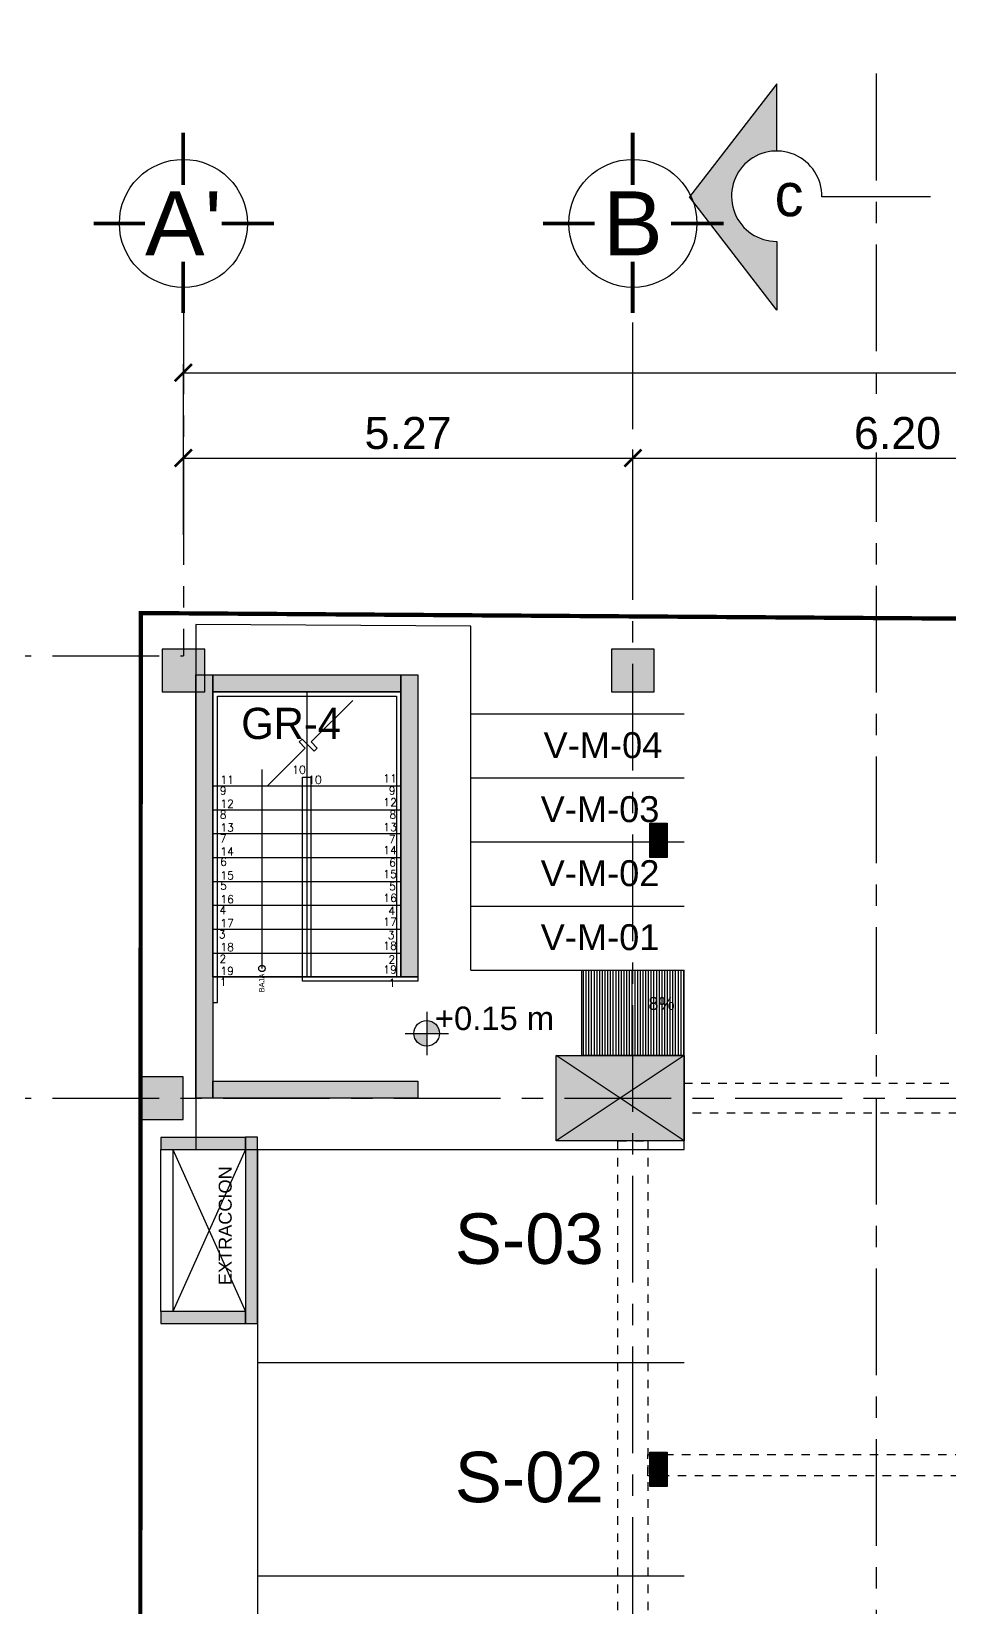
# Model space of a CAD drawing. Header units: metres. Extents: x -598 to 357, y -242 to 574.
# Drawn here: x -318.23 to -307.47, y 449.03 to 467.49 of the extents above; entities that cross this region are included whole.
import ezdxf
from ezdxf.enums import TextEntityAlignment as Align

# ---------------------------------------------------------------- set-up
doc = ezdxf.new("R2010")
doc.units = ezdxf.units.M
doc.header["$PDMODE"] = 3
for name, pattern in [('xref_Nivel PB$0$CENTERX2', [4, 2.5, -0.5, 0.5, -0.5]), ('xref_Nivel PB$0$HIDDEN2', [0.1875, 0.125, -0.0625]), ('xref_Nivel PB$0$PHANTOM', [63.5, 31.75, -6.35, 6.35, -6.35, 6.35, -6.35]), ('Zxref_Eje_Pb$0$HIDDEN2', [0.1875, 0.125, -0.0625]), ('Zxref_Eje_Pb$0$ZXREF-EJES NTECH$0$XREF-EJES$0$CENTERX2', [4, 2.5, -0.5, 0.5, -0.5])]:
    doc.linetypes.add(name, pattern=pattern)
doc.layers.add('Muro Mamspoteria', color=5, linetype='Continuous', lineweight=9)
for name, color, linetype in [('xref_Nivel PB$0$B-baranda', 2, 'Continuous'), ('xref_Nivel PB$0$B-bordillo', 1, 'Continuous'), ('xref_Nivel PB$0$C-corte', 240, 'xref_Nivel PB$0$PHANTOM'), ('xref_Nivel PB$0$D-ducto', 2, 'Continuous'), ('xref_Nivel PB$0$G-gradas texto', 8, 'Continuous'), ('xref_Nivel PB$0$H-hatch mamposteria', 8, 'Continuous'), ('xref_Nivel PB$0$M-muro mamposteria', 5, 'Continuous'), ('xref_Nivel PB$0$N-nivel', 2, 'Continuous'), ('xref_Nivel PB$0$P-parqueo', 8, 'Continuous'), ('xref_Nivel PB$0$R-rampa', 1, 'Continuous'), ('xref_Nivel PB$0$R-rejilla', 1, 'Continuous'), ('xref_Nivel PB$0$T-texto', 2, 'Continuous'), ('xref_Nivel PB$0$Z-XREF', 7, 'Continuous'), ('xref_Nivel TIPICO$0$X-XREF', 7, 'Continuous'), ('Zxref_Eje_Pb$0$EJE-Columna', 4, 'Continuous'), ('Zxref_Eje_Pb$0$EJE-cota', 1, 'Continuous'), ('Zxref_Eje_Pb$0$EJE-Linea', 8, 'Continuous'), ('Zxref_Eje_Pb$0$EJE-Viga', 8, 'Zxref_Eje_Pb$0$HIDDEN2'), ('Zxref_Eje_Pb$0$EJE_POLIGONO', 6, 'Continuous'), ('ZXREF_GRADAS_Sx$0$GRADAS', 1, 'Continuous'), ('ZXREF_GRADAS_Sx$0$GRADAS T', 8, 'Continuous')]:
    doc.layers.add(name, color=color, linetype=linetype)
doc.styles.add('xref_Nivel PB$0$Century Gothic_5', font='GOTHIC.TTF', dxfattribs={"height": 0.0018})
doc.styles.add('xref_Nivel PB$0$E-DIM', font='romans.shx')
doc.styles.add('xref_Nivel PB$0$LETRA ATRIO', font='bgothl.ttf')
doc.styles.add('xref_Nivel PB$0$Standard', font='arial.ttf')
doc.styles.add('xref_Nivel PB$0$TS', font='arial.ttf')
doc.styles.add('Zxref_Eje_Pb$0$Standard', font='arial.ttf')
doc.styles.add('Zxref_Eje_Pb$0$TITULOS', font='X-HLVB1O', dxfattribs={"oblique": 5})
doc.styles.add('ZXREF_GRADAS_Sx$0$E-DIM', font='romans.shx')
doc.dimstyles.new('Zxref_Eje_Pb$0$EJE', dxfattribs={"dimtxt": 0.375, "dimasz": 0.2, "dimexe": 0.1, "dimexo": 0.1, "dimgap": 0.1, "dimtad": 1, "dimzin": 0, "dimdsep": 46, "dimtxsty": 'Zxref_Eje_Pb$0$Standard', "dimblk": 'Zxref_Eje_Pb$0$_ArchTick', "dimcen": 0.1, "dimclrd": 256, "dimclre": 256, "dimclrt": 2, "dimaunit": 1, "dimadec": 3, "dimazin": 0, "dimtfac": 1, "dimtix": 1, "dimtmove": 2, "dimatfit": 3, "dimldrblk": 'Zxref_Eje_Pb$0$_ArchTick', "dimfxl": 0.2, "dimtfill": 1, "dimtolj": 1, "dimtzin": 0, "dimarcsym": 1})

# ---------------------------------------------------------------- blocks, each defined once
blk = doc.blocks.new('*U222')
at = {"layer": 'xref_Nivel PB$0$H-hatch mamposteria', "transparency": 33554585}
h = blk.add_hatch(color=256, dxfattribs=at)
h.dxf.hatch_style = 1
h.paths.add_polyline_path([(990, 0), (990, 140), (0, 140), (0, 0)])
at = {"layer": 'xref_Nivel PB$0$M-muro mamposteria'}
blk.add_lwpolyline([(990, 0), (0, 0), (0, 140), (990, 140), (990, 0)], dxfattribs=at)
blk = doc.blocks.new('xref_Nivel PB$0$A$C4BC07CF4')
at = {"layer": 'xref_Nivel PB$0$C-corte'}
blk.add_hatch(color=256, dxfattribs=at).paths.add_polyline_path([(0.2353, 0.5891), (0.2353, 0.2315, -1), (0.2353, -0.239), (0.2353, -0.5891), (0.6892, 0)])
for p, q in [((0.2353, 0.5891), (0.6892, 0)), ((0.2353, 0.2315), (0.2353, 0.5891)), ((-0.5658, 0), (0, 0)), ((0.2353, -0.5891), (0.6892, 0)), ((0.2353, -0.239), (0.2353, -0.5891))]:
    blk.add_line(p, q, dxfattribs=at)
blk.add_arc((0.2353, -0.0037), 0.2353, 179.08725, 90, dxfattribs=at)
blk = doc.blocks.new('*U31')
at = {"layer": 'xref_Nivel PB$0$H-hatch mamposteria', "transparency": 33554585}
h = blk.add_hatch(color=256, dxfattribs=at)
h.dxf.hatch_style = 1
h.paths.add_polyline_path([(3540, 0), (3540, 200), (0, 200), (0, 0)])
at = {"layer": 'xref_Nivel PB$0$M-muro mamposteria'}
blk.add_lwpolyline([(3540, 0), (0, 0), (0, 200), (3540, 200), (3540, 0)], dxfattribs=at)
blk = doc.blocks.new('*U32')
at = {"layer": 'xref_Nivel PB$0$H-hatch mamposteria', "transparency": 33554585}
h = blk.add_hatch(color=256, dxfattribs=at)
h.dxf.hatch_style = 1
h.paths.add_polyline_path([(4960, 0), (4960, 200), (0, 200), (0, 0)])
at = {"layer": 'xref_Nivel PB$0$M-muro mamposteria'}
blk.add_lwpolyline([(4960, 0), (0, 0), (0, 200), (4960, 200), (4960, 0)], dxfattribs=at)
blk = doc.blocks.new('*U30')
at = {"layer": 'xref_Nivel PB$0$H-hatch mamposteria', "transparency": 33554585}
h = blk.add_hatch(color=256, dxfattribs=at)
h.dxf.hatch_style = 1
h.paths.add_polyline_path([(2200, 0), (2200, 200), (0, 200), (0, 0)])
at = {"layer": 'xref_Nivel PB$0$M-muro mamposteria'}
blk.add_lwpolyline([(2200, 0), (0, 0), (0, 200), (2200, 200), (2200, 0)], dxfattribs=at)
blk = doc.blocks.new('*U33')
at = {"layer": 'xref_Nivel PB$0$H-hatch mamposteria', "transparency": 33554585}
h = blk.add_hatch(color=256, dxfattribs=at)
h.dxf.hatch_style = 1
h.paths.add_polyline_path([(2400, 0), (2400, 200), (0, 200), (0, 0)])
at = {"layer": 'xref_Nivel PB$0$M-muro mamposteria'}
blk.add_lwpolyline([(2400, 0), (0, 0), (0, 200), (2400, 200), (2400, 0)], dxfattribs=at)
blk = doc.blocks.new('xref_Nivel PB$0$FLECH')
at = {"layer": 'xref_Nivel PB$0$T-texto'}
blk.add_lwpolyline([(0, 0.661, 0, 0.1, 0), (0, 0.561, 0, 0, 0), (0, 0, 0, 0, 0)], format="xyseb", dxfattribs=at)
blk = doc.blocks.new('*U61')
at = {"layer": 'xref_Nivel PB$0$H-hatch mamposteria', "transparency": 33554585}
h = blk.add_hatch(color=256, dxfattribs=at)
h.dxf.hatch_style = 1
h.paths.add_polyline_path([(2180, 0), (2180, 140), (0, 140), (0, 0)])
at = {"layer": 'xref_Nivel PB$0$M-muro mamposteria'}
blk.add_lwpolyline([(2180, 0), (0, 0), (0, 140), (2180, 140), (2180, 0)], dxfattribs=at)
blk = doc.blocks.new('Zxref_Eje_Pb$0$C-2')
at = {"layer": 'Zxref_Eje_Pb$0$EJE-Columna', "transparency": 33554559}
h = blk.add_hatch(color=8, dxfattribs=at)
h.dxf.hatch_style = 1
h.paths.add_polyline_path([(-0.25, 0.25), (0.25, 0.25), (0.25, -0.25), (-0.25, -0.25)])
at = {"layer": 'Zxref_Eje_Pb$0$EJE-Columna'}
blk.add_lwpolyline([(0.25, 0.25), (-0.25, 0.25), (-0.25, -0.25), (0.25, -0.25)], close=True, dxfattribs=at)
blk = doc.blocks.new('Zxref_Eje_Pb$0$_ArchTick')
at = {"color": 0, "linetype": 'ByBlock', "const_width": 0.15}
blk.add_lwpolyline([(-0.5, -0.5), (0.5, 0.5)], dxfattribs=at)
blk = doc.blocks.new('*D186')
at = {"layer": 'Defpoints', "color": 0, "transparency": 16777216}
for p in [(48.331, 65.229), (43.064, 64.229), (48.331, 64.229)]:
    blk.add_point(p, dxfattribs=at)
at = {"layer": 'Zxref_Eje_Pb$0$EJE-cota', "lineweight": -2, "transparency": 16777216}
for p, q in [((43.064, 64.329), (43.064, 65.329)), ((43.064, 65.229), (48.331, 65.229)), ((48.331, 64.329), (48.331, 65.329))]:
    blk.add_line(p, q, dxfattribs=at)
at = {"layer": 'Zxref_Eje_Pb$0$EJE-cota', "lineweight": -2, "transparency": 16777216, "xscale": 0.2, "yscale": 0.2, "zscale": 0.2, "rotation": 180}
blk.add_blockref('Zxref_Eje_Pb$0$_ArchTick', (43.064, 65.229), dxfattribs=at)
at = {"layer": 'Zxref_Eje_Pb$0$EJE-cota', "lineweight": -2, "transparency": 16777216, "xscale": 0.2, "yscale": 0.2, "zscale": 0.2}
blk.add_blockref('Zxref_Eje_Pb$0$_ArchTick', (48.331, 65.229), dxfattribs=at)
at = {"layer": 'Zxref_Eje_Pb$0$EJE-cota', "color": 2, "transparency": 16777216, "insert": (45.697, 65.52), "char_height": 0.375, "attachment_point": 5, "style": 'Zxref_Eje_Pb$0$Standard', "bg_fill": 3, "box_fill_scale": 1.1, "bg_fill_color": 256, "bg_fill_true_color": 13158600, "bg_fill_transparency": 0}
blk.add_mtext('\\A1;5.27', dxfattribs=at)
blk = doc.blocks.new('*D187')
at = {"layer": 'Defpoints', "color": 0, "transparency": 16777216}
for p in [(54.531, 65.229), (48.331, 64.229), (54.531, 64.229)]:
    blk.add_point(p, dxfattribs=at)
at = {"layer": 'Zxref_Eje_Pb$0$EJE-cota', "lineweight": -2, "transparency": 16777216}
for p, q in [((48.331, 64.329), (48.331, 65.329)), ((48.331, 65.229), (54.531, 65.229)), ((54.531, 64.329), (54.531, 65.329))]:
    blk.add_line(p, q, dxfattribs=at)
at = {"layer": 'Zxref_Eje_Pb$0$EJE-cota', "lineweight": -2, "transparency": 16777216, "xscale": 0.2, "yscale": 0.2, "zscale": 0.2, "rotation": 180}
blk.add_blockref('Zxref_Eje_Pb$0$_ArchTick', (48.331, 65.229), dxfattribs=at)
at = {"layer": 'Zxref_Eje_Pb$0$EJE-cota', "lineweight": -2, "transparency": 16777216, "xscale": 0.2, "yscale": 0.2, "zscale": 0.2}
blk.add_blockref('Zxref_Eje_Pb$0$_ArchTick', (54.531, 65.229), dxfattribs=at)
at = {"layer": 'Zxref_Eje_Pb$0$EJE-cota', "color": 2, "transparency": 16777216, "insert": (51.431, 65.52), "char_height": 0.375, "attachment_point": 5, "style": 'Zxref_Eje_Pb$0$Standard', "bg_fill": 3, "box_fill_scale": 1.1, "bg_fill_color": 256, "bg_fill_true_color": 13158600, "bg_fill_transparency": 0}
blk.add_mtext('\\A1;6.20', dxfattribs=at)
blk = doc.blocks.new('*D190')
at = {"layer": 'Defpoints', "color": 0, "transparency": 16777216}
for p in [(69.032, 66.229), (43.064, 64.229), (69.032, 64.229)]:
    blk.add_point(p, dxfattribs=at)
at = {"layer": 'Zxref_Eje_Pb$0$EJE-cota', "lineweight": -2, "transparency": 16777216}
for p, q in [((43.064, 64.329), (43.064, 66.329)), ((69.032, 64.329), (69.032, 66.329)), ((43.064, 66.229), (69.032, 66.229))]:
    blk.add_line(p, q, dxfattribs=at)
at = {"layer": 'Zxref_Eje_Pb$0$EJE-cota', "lineweight": -2, "transparency": 16777216, "xscale": 0.2, "yscale": 0.2, "zscale": 0.2, "rotation": 180}
blk.add_blockref('Zxref_Eje_Pb$0$_ArchTick', (43.064, 66.229), dxfattribs=at)
at = {"layer": 'Zxref_Eje_Pb$0$EJE-cota', "lineweight": -2, "transparency": 16777216, "xscale": 0.2, "yscale": 0.2, "zscale": 0.2}
blk.add_blockref('Zxref_Eje_Pb$0$_ArchTick', (69.032, 66.229), dxfattribs=at)
at = {"layer": 'Zxref_Eje_Pb$0$EJE-cota', "color": 2, "transparency": 16777216, "insert": (56.048, 66.52), "char_height": 0.375, "attachment_point": 5, "style": 'Zxref_Eje_Pb$0$Standard', "bg_fill": 3, "box_fill_scale": 1.1, "bg_fill_color": 256, "bg_fill_true_color": 13158600, "bg_fill_transparency": 0}
blk.add_mtext('\\A1;25.97', dxfattribs=at)
blk = doc.blocks.new('Zxref_Eje_Pb$0$EJE-1')
at = {"color": 5, "linetype": 'Continuous'}
for p, q in [((-0.01, 0.3), (-0.01, 0.707)), ((0, 0.3), (0, 0.707)), ((0.01, 0.3), (0.01, 0.707)), ((-0.7, 0.01), (-0.3, 0.01)), ((-0.7, 0), (-0.3, 0)), ((0.3, 0.01), (0.707, 0.01)), ((0.3, 0), (0.707, 0)), ((-0.7, -0.01), (-0.3, -0.01)), ((0.3, -0.01), (0.707, -0.01)), ((-0.01, -0.7), (-0.01, -0.3)), ((0, -0.7), (0, -0.3)), ((0.01, -0.7), (0.01, -0.3))]:
    blk.add_line(p, q, dxfattribs=at)
at = {"color": 8, "linetype": 'Continuous'}
blk.add_circle((0, 0), 0.5, dxfattribs=at)
at = {"color": 5, "style": 'Zxref_Eje_Pb$0$TITULOS', "oblique": 5}
blk.add_attdef('EJE', text='', height=0.5, dxfattribs=at).set_placement((0, 0), align=Align.MIDDLE)
blk = doc.blocks.new('Zxref_Eje_Pb$0$1.00x1.50')
at = {"layer": 'Zxref_Eje_Pb$0$EJE-Columna', "transparency": 33554559}
h = blk.add_hatch(color=8, dxfattribs=at)
h.dxf.hatch_style = 1
h.paths.add_polyline_path([(-0.75, 0.5), (0.75, 0.5), (0.75, -0.5), (-0.75, -0.5)])
at = {"layer": 'Defpoints'}
for points in [[(0.75, 0.5), (-0.75, -0.5)], [(0.75, -0.5), (-0.75, 0.5)]]:
    blk.add_lwpolyline(points, dxfattribs=at)
at = {"layer": 'Zxref_Eje_Pb$0$EJE-Columna'}
blk.add_lwpolyline([(-0.75, 0.5), (0.75, 0.5), (0.75, -0.5), (-0.75, -0.5)], close=True, dxfattribs=at)
blk = doc.blocks.new('xref_Nivel PB$0$Flechitas')
at = {"layer": 'xref_Nivel PB$0$T-texto', "color": 8}
for points in [[(-0.326, 0.15, 0, 0.125, 0), (-0.201, 0.15, 0, 0, 0), (0, 0.15, 0, 0, 0)], [(-0.326, 0, 0, 0.125, 0), (-0.201, 0, 0, 0, 0), (0, 0, 0, 0, 0)], [(-0.326, -0.15, 0, 0.125, 0), (-0.201, -0.15, 0, 0, 0), (0, -0.15, 0, 0, 0)]]:
    blk.add_lwpolyline(points, format="xyseb", dxfattribs=at)
blk = doc.blocks.new('xref_Nivel PB$0$Rejilla')
at = {"layer": 'xref_Nivel PB$0$R-rejilla'}
for p, q in [((0.025, 0.025), (-0.025, -0.025)), ((0.025, -0.025), (-0.025, 0.025))]:
    blk.add_line(p, q, dxfattribs=at)
for points in [[(-0.2, 0.1), (0.2, 0.1), (0.2, -0.1), (-0.2, -0.1)], [(-0.19, 0.09), (0.19, 0.09), (0.19, -0.09), (-0.19, -0.09)]]:
    blk.add_lwpolyline(points, close=True, dxfattribs=at)
at = {"layer": 'xref_Nivel PB$0$R-rejilla', "color": 8}
for points in [[(-0.185, -0.09), (-0.175, -0.09), (-0.175, 0.09), (-0.185, 0.09)], [(-0.165, -0.09), (-0.155, -0.09), (-0.155, 0.09), (-0.165, 0.09)], [(-0.145, -0.09), (-0.135, -0.09), (-0.135, 0.09), (-0.145, 0.09)], [(-0.125, -0.09), (-0.115, -0.09), (-0.115, 0.09), (-0.125, 0.09)], [(-0.105, -0.09), (-0.095, -0.09), (-0.095, 0.09), (-0.105, 0.09)], [(-0.085, -0.09), (-0.075, -0.09), (-0.075, 0.09), (-0.085, 0.09)], [(-0.065, -0.09), (-0.055, -0.09), (-0.055, 0.09), (-0.065, 0.09)], [(-0.045, -0.09), (-0.035, -0.09), (-0.035, 0.09), (-0.045, 0.09)], [(-0.025, -0.09), (-0.015, -0.09), (-0.015, 0.09), (-0.025, 0.09)], [(-0.005, -0.09), (0.005, -0.09), (0.005, 0.09), (-0.005, 0.09)], [(0.015, -0.09), (0.025, -0.09), (0.025, 0.09), (0.015, 0.09)], [(0.035, -0.09), (0.045, -0.09), (0.045, 0.09), (0.035, 0.09)], [(0.055, -0.09), (0.065, -0.09), (0.065, 0.09), (0.055, 0.09)], [(0.075, -0.09), (0.085, -0.09), (0.085, 0.09), (0.075, 0.09)], [(0.095, -0.09), (0.105, -0.09), (0.105, 0.09), (0.095, 0.09)], [(0.115, -0.09), (0.125, -0.09), (0.125, 0.09), (0.115, 0.09)], [(0.135, -0.09), (0.145, -0.09), (0.145, 0.09), (0.135, 0.09)], [(0.155, -0.09), (0.165, -0.09), (0.165, 0.09), (0.155, 0.09)], [(0.175, -0.09), (0.185, -0.09), (0.185, 0.09), (0.175, 0.09)]]:
    blk.add_lwpolyline(points, close=True, dxfattribs=at)
at = {"layer": 'xref_Nivel PB$0$R-rejilla'}
blk.add_circle((0, 0), 0.0347, dxfattribs=at)
at = {"layer": 'xref_Nivel PB$0$R-rejilla', "linetype": 'xref_Nivel PB$0$HIDDEN2'}
blk.add_circle((0, 0), 0.025, dxfattribs=at)
blk = doc.blocks.new('ZXREF_GRADAS_Sx')
at = {"layer": 'ZXREF_GRADAS_Sx$0$GRADAS'}
blk.add_lwpolyline([(45.611, 59.149), (43.411, 59.149), (43.411, 62.489), (45.611, 62.489)], close=True, dxfattribs=at)
for points in [[(44.511, 62.489), (44.511, 59.149)], [(43.411, 61.389), (45.611, 61.389)], [(43.411, 61.109), (45.611, 61.109)], [(43.411, 60.829), (45.611, 60.829)], [(43.411, 60.549), (45.611, 60.549)], [(43.411, 60.269), (45.611, 60.269)], [(43.411, 59.989), (45.611, 59.989)], [(43.411, 59.709), (45.611, 59.709)], [(43.411, 59.429), (45.611, 59.429)], [(43.412, 59.149), (45.611, 59.149)]]:
    blk.add_lwpolyline(points, dxfattribs=at)
at = {"layer": 'ZXREF_GRADAS_Sx$0$GRADAS T'}
blk.add_lwpolyline([(44.049, 61.389), (44.492, 61.831), (44.421, 61.902), (44.456, 61.937), (44.598, 61.796), (44.633, 61.831), (44.562, 61.902), (45.049, 62.389)], dxfattribs=at)
for points in [[(44.003, 59.204, 0, 0.1, 0), (44.003, 59.304, 0, 0, 0), (44.003, 61.337, 0, 0, 0)], [(45.019, 61.341, 0, 0.1, 0), (45.019, 61.241, 0, 0, 0), (45.019, 59.209, 0, 0, 0)]]:
    blk.add_lwpolyline(points, format="xyseb", dxfattribs=at)
at = {"layer": 'ZXREF_GRADAS_Sx$0$GRADAS T', "char_height": 0.0938, "attachment_point": 1, "style": 'ZXREF_GRADAS_Sx$0$E-DIM'}
for s, width, insert in [('11', 0.09375, (43.496, 61.506)), ('10', 0.00634, (44.525, 61.506)), ('9', 0.00634, (45.471, 61.38)), ('12', 0.00634, (43.496, 61.226)), ('13', 0.09375, (43.496, 60.946)), ('8', 0.00634, (45.477, 61.099)), ('7', 0.00634, (45.471, 60.81)), ('14', 0.09375, (43.496, 60.666)), ('15', 0.00634, (43.496, 60.386)), ('6', 0.00634, (45.474, 60.537)), ('5', 0.00634, (45.474, 60.258)), ('16', 0.00634, (43.496, 60.106)), ('4', 0.00634, (45.465, 59.97)), ('17', 0.00634, (43.496, 59.826)), ('3', 0.00634, (45.459, 59.686)), ('18', 0.00634, (43.496, 59.546)), ('2', 0.00634, (45.466, 59.401)), ('19', 0.00634, (43.496, 59.266)), ('1', 0.00634, (45.47, 59.128))]:
    blk.add_mtext_dynamic_manual_height_columns(s, width=width, gutter_width=0.469, heights=[0], dxfattribs=dict(at, insert=insert))
blk = doc.blocks.new('xref_Nivel PB$0$NIVEL')
at = {"layer": 'xref_Nivel PB$0$N-nivel'}
h = blk.add_hatch(color=256, dxfattribs=at)
h.dxf.hatch_style = 1
h.paths.add_polyline_path([(0, 0), (-0.12, 0, 0.414214), (0, -0.12)])
h.paths.add_polyline_path([(0, 0.12), (0, 0), (0.12, 0, 0.414214)])
for p, q in [((0, 0.203), (0, -0.203)), ((-0.203, 0), (0.203, 0))]:
    blk.add_line(p, q, dxfattribs=at)
blk.add_circle((0, 0), 0.12, dxfattribs=at)
blk = doc.blocks.new('ZXREF_GRADAS_Nx')
at = {"true_color": 0x139b48, "transparency": 33554536}
h = blk.add_hatch(color=114, dxfattribs=at)
h.dxf.hatch_style = 1
h.paths.add_polyline_path([(72.497, -217.772), (71.457, -217.772)])
edge = h.paths.add_edge_path()
edge.add_line((71.457, -219.272), (71.457, -217.772))
edge.add_line((71.457, -219.272), (71.457, -217.772))
edge = h.paths.add_edge_path()
edge.add_line((74.037, -219.272), (71.457, -219.272))
edge.add_line((74.037, -219.272), (71.457, -219.272))
edge = h.paths.add_edge_path()
edge.add_line((74.037, -220.515), (74.037, -219.272))
edge.add_line((74.037, -220.515), (74.037, -219.272))
edge = h.paths.add_edge_path()
edge.add_line((78.817, -220.515), (74.037, -220.515))
edge.add_line((78.817, -220.515), (74.037, -220.515))
edge = h.paths.add_edge_path()
edge.add_line((78.817, -216.772), (78.817, -220.515))
edge.add_line((78.817, -216.772), (78.817, -220.515))
edge = h.paths.add_edge_path()
edge.add_line((77.817, -216.772), (78.817, -216.772))
edge.add_line((77.817, -216.772), (78.817, -216.772))
edge = h.paths.add_edge_path()
edge.add_line((77.817, -213.95), (77.817, -216.772))
edge.add_line((77.817, -213.95), (77.817, -216.772))
edge = h.paths.add_edge_path()
edge.add_line((78.817, -213.95), (77.817, -213.95))
edge.add_line((78.817, -213.95), (77.817, -213.95))
edge = h.paths.add_edge_path()
edge.add_line((78.817, -208.532), (78.817, -213.95))
edge.add_line((78.817, -208.532), (78.817, -213.95))
edge = h.paths.add_edge_path()
edge.add_line((77.817, -208.532), (78.817, -208.532))
edge.add_line((77.817, -208.532), (78.817, -208.532))
edge = h.paths.add_edge_path()
edge.add_line((77.817, -207.672), (77.817, -208.532))
edge.add_line((77.817, -207.672), (77.817, -208.532))
edge = h.paths.add_edge_path()
edge.add_line((70.317, -207.672), (77.817, -207.672))
edge.add_line((70.317, -207.672), (77.817, -207.672))
edge = h.paths.add_edge_path()
edge.add_line((70.317, -212.198), (70.317, -207.672))
edge.add_line((70.317, -212.198), (70.317, -207.672))
edge = h.paths.add_edge_path()
edge.add_line((72.497, -212.198), (70.317, -212.198))
edge.add_line((72.497, -212.198), (70.317, -212.198))
edge = h.paths.add_edge_path()
edge.add_line((72.497, -217.771), (72.497, -212.198))
edge.add_line((72.497, -217.771), (72.497, -212.198))
blk = doc.blocks.new('Zxref_Eje_Pb')
at = {"layer": 'Zxref_Eje_Pb$0$EJE-Linea', "linetype": 'Zxref_Eje_Pb$0$ZXREF-EJES NTECH$0$XREF-EJES$0$CENTERX2', "ltscale": 0.5}
for points in [[(43.064, 67.229), (43.064, 62.91)], [(48.331, 7.569), (48.331, 67.229)], [(37.531, 62.91), (43.064, 62.91)], [(37.531, 57.729), (73.531, 57.729)]]:
    blk.add_lwpolyline(points, dxfattribs=at)
at = {"layer": 'Zxref_Eje_Pb$0$EJE-Viga', "ltscale": 0.75}
for points in [[(53.931, 57.904), (53.931, 57.554), (48.931, 57.554), (48.931, 57.904)], [(48.156, 57.229), (48.506, 57.229), (48.506, 49.529), (48.156, 49.529)], [(54.356, 53.554), (54.356, 53.304), (48.506, 53.304), (48.506, 53.554)]]:
    blk.add_lwpolyline(points, close=True, dxfattribs=at)
at = {"layer": 'Zxref_Eje_Pb$0$EJE_POLIGONO', "const_width": 0.05, "flags": 128}
blk.add_lwpolyline([(42.541, 11.14), (42.565, 63.413), (69.531, 63.229), (69.664, 10.39), (42.541, 11.14)], dxfattribs=at)
ref = blk.add_blockref('Zxref_Eje_Pb$0$EJE-1', (43.064, 67.979), dxfattribs=dict(xscale=1.5, yscale=1.5, zscale=1.5))
ref.add_attrib('EJE', "A'", dxfattribs={"color": 5, "height": 0.75, "style": 'Zxref_Eje_Pb$0$Standard'}).set_placement((43.064, 67.979), align=Align.MIDDLE)
ref = blk.add_blockref('Zxref_Eje_Pb$0$EJE-1', (48.331, 67.979), dxfattribs=dict(xscale=1.5, yscale=1.5, zscale=1.5))
ref.add_attrib('EJE', 'B', dxfattribs={"color": 5, "height": 0.75, "style": 'Zxref_Eje_Pb$0$Standard'}).set_placement((48.331, 67.979), align=Align.MIDDLE)
at = {"layer": 'Zxref_Eje_Pb$0$EJE-Columna'}
for name, p in [('Zxref_Eje_Pb$0$C-2', (43.064, 62.74)), ('Zxref_Eje_Pb$0$1.00x1.50', (48.181, 57.729)), ('Zxref_Eje_Pb$0$C-2', (42.812, 57.728))]:
    blk.add_blockref(name, p, dxfattribs=at)
at = {"layer": 'Zxref_Eje_Pb$0$EJE-Columna', "rotation": 90}
blk.add_blockref('Zxref_Eje_Pb$0$C-2', (48.331, 62.74), dxfattribs=at)
at = {"layer": 'Zxref_Eje_Pb$0$EJE-cota'}
dim = blk.add_linear_dim(base=(48.331, 65.229), p1=(43.064, 64.229), p2=(48.331, 64.229), dimstyle='Zxref_Eje_Pb$0$EJE', dxfattribs=at)
dim.commit()
dim.dimension.update_dxf_attribs({"geometry": '*D186', "text_midpoint": (45.697, 65.52)})
dim = blk.add_linear_dim(base=(54.531, 65.229), p1=(48.331, 64.229), p2=(54.531, 64.229), dimstyle='Zxref_Eje_Pb$0$EJE', dxfattribs=at)
dim.commit()
dim.dimension.update_dxf_attribs({"geometry": '*D187', "text_midpoint": (51.431, 65.52)})
dim = blk.add_linear_dim(base=(69.032, 66.229), p1=(43.064, 64.229), p2=(69.032, 64.229), dimstyle='Zxref_Eje_Pb$0$EJE', dxfattribs=at)
dim.commit()
dim.dimension.update_dxf_attribs({"geometry": '*D190', "text_midpoint": (56.048, 66.52)})

msp = doc.modelspace()

# ---------------------------------------------------------------- hatches: boundary and pattern name
at = {"layer": 'xref_Nivel PB$0$R-rampa'}
h = msp.add_hatch(dxfattribs=at)
h.set_pattern_fill('ANSI31', color=8, scale=0.01, angle=45)
h.set_pattern_definition([(90, (-359.51364, 399.364464), (-0.03175, 0), [])])
h.paths.add_polyline_path([(-311.783, 456.493), (-311.783, 455.493), (-310.583, 455.493), (-310.583, 456.493)])

# ---------------------------------------------------------------- linework, layer by layer
at = {"layer": 'xref_Nivel PB$0$B-bordillo'}
msp.add_lwpolyline([(-313.083, 456.493), (-313.083, 460.524), (-316.303, 460.543), (-316.303, 454.393)], dxfattribs=at)
at = {"layer": 'xref_Nivel PB$0$C-corte', "linetype": 'xref_Nivel PB$0$CENTERX2', "ltscale": 0.5}
msp.add_line((-308.333, 466.997), (-308.333, 396.583), dxfattribs=at)
at = {"layer": 'xref_Nivel PB$0$D-ducto'}
for points in [[(-315.723, 454.393), (-316.573, 452.494)], [(-316.573, 454.393), (-315.723, 452.494)], [(-315.723, 454.393), (-315.723, 452.494)]]:
    msp.add_lwpolyline(points, dxfattribs=at)
at = {"layer": 'xref_Nivel PB$0$M-muro mamposteria'}
msp.add_lwpolyline([(-315.723, 452.494), (-316.713, 452.494), (-316.713, 454.393)], dxfattribs=at)
at = {"layer": 'xref_Nivel PB$0$P-parqueo'}
for points in [[(-310.583, 459.493), (-313.083, 459.493)], [(-310.583, 458.743), (-313.083, 458.743)], [(-313.083, 457.243), (-310.583, 457.243)], [(-313.083, 456.493), (-310.583, 456.493)], [(-315.583, 454.393), (-315.583, 446.893), (-310.583, 446.893)], [(-310.583, 451.893), (-315.583, 451.893)]]:
    msp.add_lwpolyline(points, dxfattribs=at)
at = {"layer": 'xref_Nivel PB$0$R-rampa'}
msp.add_lwpolyline([(-310.583, 455.493), (-311.783, 455.493), (-311.783, 456.493)], dxfattribs=at)

# ---------------------------------------------------------------- block references
at = {"layer": 'xref_Nivel PB$0$C-corte', "linetype": 'xref_Nivel PB$0$CENTERX2', "ltscale": 0.5, "xscale": 2.250000000000001, "yscale": 2.250000000000001, "zscale": 2.250000000000001, "rotation": 179.9999999999912}
msp.add_blockref('xref_Nivel PB$0$A$C4BC07CF4', (-308.969, 465.553), dxfattribs=at)
at = {"layer": 'xref_Nivel PB$0$M-muro mamposteria', "yscale": 0.001000000000000001, "zscale": 0.001000000000000001, "rotation": 270}
for name, p, xscale in [('*U32', (-316.303, 459.953), 0.001000000000000001), ('*U31', (-313.903, 459.953), 0.001000000000000001), ('*U61', (-315.723, 452.354), -0.001000000000000001)]:
    msp.add_blockref(name, p, dxfattribs=dict(at, xscale=xscale))
at = {"layer": 'xref_Nivel PB$0$M-muro mamposteria', "yscale": 0.001000000000000001, "zscale": 0.001000000000000001}
for name, p, xscale in [('*U30', (-316.103, 459.753), 0.001000000000000001), ('*U33', (-316.103, 454.993), 0.001000000000000001), ('*U222', (-315.723, 454.393), -0.001000000000000001), ('*U222', (-315.723, 452.354), -0.001000000000000001)]:
    msp.add_blockref(name, p, dxfattribs=dict(at, xscale=xscale))
at = {"layer": 'xref_Nivel PB$0$T-texto', "xscale": -1, "rotation": 90}
msp.add_blockref('xref_Nivel PB$0$FLECH', (-310.583, 455.993), dxfattribs=at)

# ---------------------------------------------------------------- texts
at = {"layer": 'xref_Nivel PB$0$C-corte', "linetype": 'xref_Nivel PB$0$CENTERX2', "ltscale": 0.5, "insert": (-309.353, 465.576, -301.098), "char_height": 0.5062, "width": 0.51822, "attachment_point": 5, "style": 'xref_Nivel PB$0$LETRA ATRIO'}
msp.add_mtext('\\A1;c', dxfattribs=at)
at = {"layer": 'xref_Nivel PB$0$T-texto', "style": 'xref_Nivel PB$0$TS'}
for s, height, p in [('V-M-04', 0.304, (-312.23, 458.977)), ('V-M-03', 0.304, (-312.264, 458.227)), ('V-M-02', 0.304, (-312.264, 457.477)), ('V-M-01', 0.304, (-312.264, 456.727)), ('8%%%', 0.152, (-311.001, 456.026)), ('S-03', 0.5915, (-313.27, 453.051)), ('S-02', 0.5915, (-313.27, 450.258))]:
    msp.add_text(s, height=height, dxfattribs=at).set_placement(p)
msp.add_text('EXTRACCION', height=0.152, rotation=90, dxfattribs=at).set_placement((-315.884, 452.802))

# ---------------------------------------------------------------- next in the draw order: block references
at = {"layer": 'xref_Nivel PB$0$Z-XREF'}
msp.add_blockref('Zxref_Eje_Pb', (-359.514, 397.264), dxfattribs=at)

# ---------------------------------------------------------------- next in the draw order: linework, layer by layer
at = {"flags": 128}
msp.add_lwpolyline([(-316.972, 408.405), (-316.949, 460.677), (-289.983, 460.493), (-289.849, 407.654), (-316.972, 408.405)], dxfattribs=at)
at = {"layer": 'Muro Mamspoteria'}
msp.add_circle((-306.539, 472.241), 101.758, dxfattribs=at)
at = {"layer": 'xref_Nivel PB$0$B-baranda'}
msp.add_line((-315.053, 458.753), (-314.953, 458.753), dxfattribs=at)
msp.add_lwpolyline([(-313.903, 456.413), (-313.903, 459.753), (-316.103, 459.752), (-316.103, 456.113), (-316.052, 456.113), (-316.052, 459.703), (-313.953, 459.703), (-313.953, 456.413)], close=True, dxfattribs=at)
for points in [[(-313.703, 456.413), (-313.703, 456.363), (-315.053, 456.363), (-315.053, 458.753)], [(-315.003, 458.753), (-315.003, 456.413)], [(-315.003, 458.753), (-315.003, 456.413), (-313.703, 456.413)], [(-314.953, 456.413), (-314.953, 458.753)]]:
    msp.add_lwpolyline(points, dxfattribs=at)
at = {"layer": 'xref_Nivel PB$0$B-bordillo'}
msp.add_lwpolyline([(-310.583, 454.393), (-310.583, 456.493)], dxfattribs=at)
at = {"layer": 'xref_Nivel PB$0$G-gradas texto'}
msp.add_lwpolyline([(-315.529, 458.842), (-315.529, 456.513)], dxfattribs=at)
msp.add_circle((-315.529, 456.513), 0.038, dxfattribs=at)
at = {"layer": 'xref_Nivel PB$0$M-muro mamposteria'}
msp.add_line((-316.713, 454.393), (-310.583, 454.393), dxfattribs=at)
msp.add_lwpolyline([(-316.573, 454.393), (-316.573, 452.494)], dxfattribs=at)
at = {"layer": 'xref_Nivel PB$0$P-parqueo'}
for points in [[(-310.583, 457.993), (-313.083, 457.993)], [(-310.583, 449.393), (-315.583, 449.393)]]:
    msp.add_lwpolyline(points, dxfattribs=at)

# ---------------------------------------------------------------- next in the draw order: block references
at = {"layer": 'xref_Nivel PB$0$N-nivel', "xscale": 1.25, "yscale": 1.25, "zscale": 1.25}
msp.add_blockref('xref_Nivel PB$0$NIVEL', (-313.599, 455.752), dxfattribs=at)
at = {"layer": 'xref_Nivel PB$0$R-rejilla', "rotation": 270.0000000000008}
for p in [(-310.883, 458.013), (-310.883, 450.643)]:
    msp.add_blockref('xref_Nivel PB$0$Rejilla', p, dxfattribs=at)
at = {"layer": 'xref_Nivel PB$0$T-texto'}
msp.add_blockref('xref_Nivel PB$0$Flechitas', (-316.755, 453.525), dxfattribs=at)
at = {"layer": 'xref_Nivel PB$0$Z-XREF'}
msp.add_blockref('ZXREF_GRADAS_Sx', (-359.514, 397.264), dxfattribs=at)
at = {"layer": 'xref_Nivel TIPICO$0$X-XREF', "rotation": 180}
msp.add_blockref('ZXREF_GRADAS_Nx', (-235.296, 252.181), dxfattribs=at)

# ---------------------------------------------------------------- next in the draw order: texts
at = {"layer": 'xref_Nivel PB$0$G-gradas texto', "char_height": 0.0938, "attachment_point": 1, "style": 'xref_Nivel PB$0$E-DIM'}
for s, insert in [('10', (-315.176, 458.887)), ('11', (-314.109, 458.786)), ('9', (-316.023, 458.643)), ('12', (-314.109, 458.506)), ('8', (-316.023, 458.363)), ('13', (-314.109, 458.216)), ('7', (-316.023, 458.083)), ('6', (-316.02, 457.81)), ('14', (-314.109, 457.946)), ('15', (-314.109, 457.666)), ('5', (-316.02, 457.53)), ('4', (-316.029, 457.243)), ('16', (-314.109, 457.386)), ('17', (-314.109, 457.106)), ('3', (-316.035, 456.959)), ('2', (-316.029, 456.674)), ('18', (-314.109, 456.826)), ('19', (-314.109, 456.546)), ('1', (-316.024, 456.401))]:
    msp.add_mtext_dynamic_manual_height_columns(s, width=0.00634, gutter_width=0.469, heights=[0], dxfattribs=dict(at, insert=insert))
at = {"layer": 'xref_Nivel PB$0$G-gradas texto', "insert": (-315.563, 456.233), "char_height": 0.0625, "attachment_point": 1, "rotation": 90, "style": 'xref_Nivel PB$0$Standard'}
msp.add_mtext_dynamic_manual_height_columns('BAJA', width=0.0625, gutter_width=0.312, heights=[0], dxfattribs=at)
at = {"layer": 'xref_Nivel PB$0$T-texto'}
for s, height, style, p in [('GR-4', 0.3658, 'xref_Nivel PB$0$Century Gothic_5', (-315.772, 459.201)), ('+0.15 m', 0.2746, 'xref_Nivel PB$0$TS', (-313.503, 455.791))]:
    msp.add_text(s, height=height, dxfattribs=dict(at, style=style)).set_placement(p)

doc.saveas('drawing.dxf')
